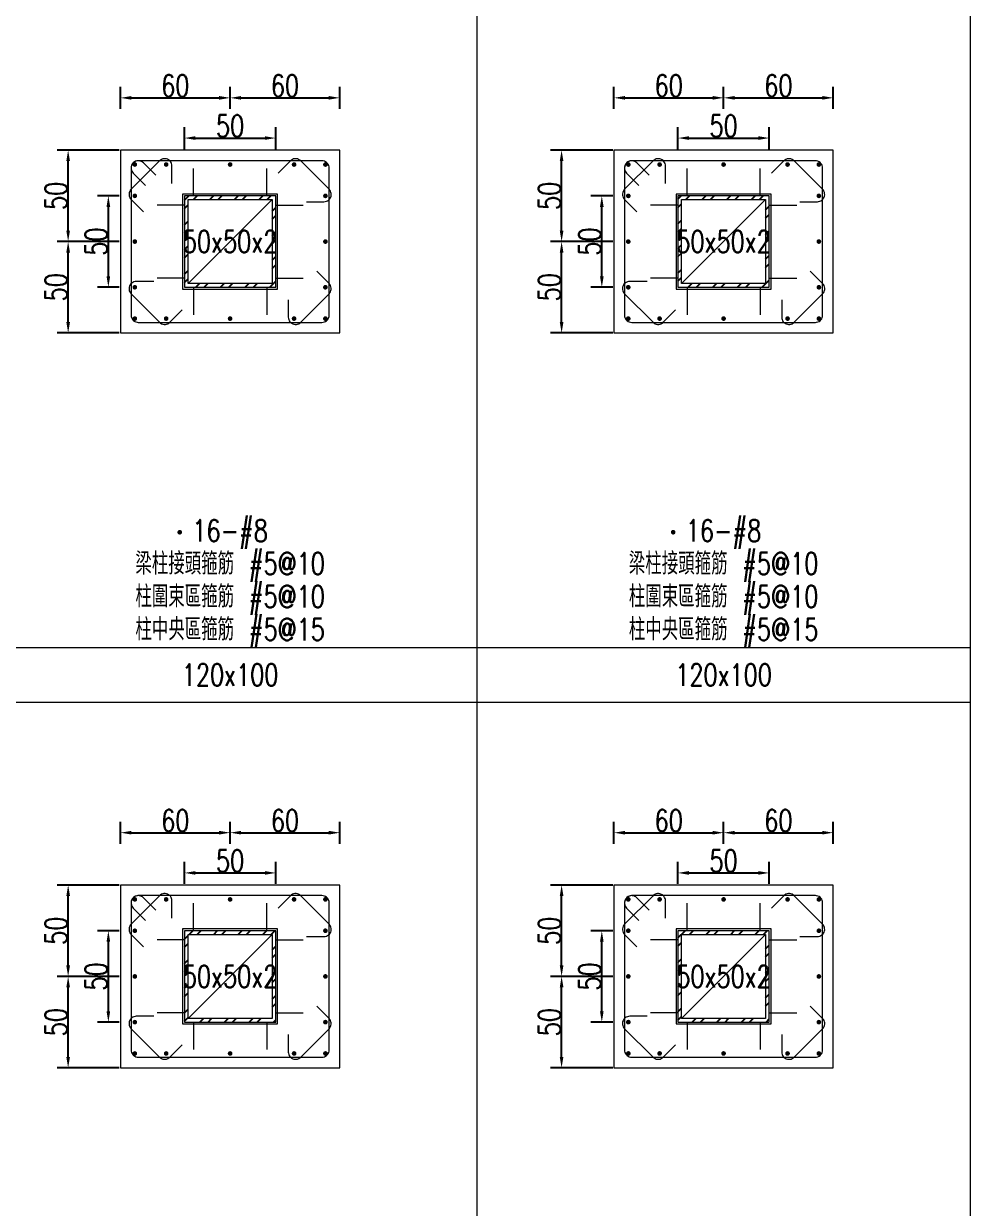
# Model space of a CAD drawing. Header units: millimetres. Extents: x 0 to 3905, y 0 to 8880.
# Drawn here: x 3387 to 3905, y 3341 to 3989 of the extents above; entities that cross this region are included whole.
import ezdxf
from ezdxf.enums import TextEntityAlignment as Align

# ---------------------------------------------------------------- set-up
doc = ezdxf.new("R2010")
doc.units = ezdxf.units.MM
doc.layers.get('DEFPOINTS').update_dxf_attribs({"color": 3})
for name, color, linetype in [('Hatch線', 6, 'Continuous'), ('主筋斷面', 2, 'Continuous'), ('文字-主筋根數', 7, 'Continuous'), ('文字-剪力筋 中央區', 7, 'Continuous'), ('文字-剪力筋-BC', 7, 'Continuous'), ('文字-剪力筋-圍束區', 7, 'Continuous'), ('文字-斷面尺寸', 7, 'Continuous'), ('文字-輔助字', 7, 'Continuous'), ('柱斷面線', 4, 'Continuous'), ('標註字', 4, 'Continuous'), ('箍筋線', 1, 'Continuous'), ('網格線', 7, 'Continuous'), ('鋼柱', 11, 'Continuous')]:
    doc.layers.add(name, color=color, linetype=linetype)
doc.styles.add('note', font='txt.shx', dxfattribs={"width": 0.75, "height": 12})
doc.styles.add('txt', font='txt.shx', dxfattribs={"height": 0.2, "bigfont": 'chineset.shx'})
doc.dimstyles.new('RCAD_DIM', dxfattribs={"dimtxt": 12, "dimasz": 6, "dimexe": 6, "dimexo": 0.625, "dimtad": 1, "dimdec": 0, "dimdsep": 46, "dimtxsty": 'note', "dimcen": 2.5, "dimclrd": 256, "dimclre": 256, "dimclrt": 256, "dimadec": 0, "dimazin": 0, "dimtfac": 1, "dimtmove": 0, "dimatfit": 3, "dimfxl": 0, "dimtolj": 1, "dimarcsym": 0})

# ---------------------------------------------------------------- blocks, each defined once
blk = doc.blocks.new('*D1914')
at = {"layer": 'DEFPOINTS', "color": 0}
for p in [(3525, 3524.625), (3475, 3518), (3525, 3518)]:
    blk.add_point(p, dxfattribs=at)
at = {"layer": '標註字', "lineweight": -2}
for p, q in [((3475, 3518.625), (3475, 3530.625)), ((3525, 3518.625), (3525, 3530.625)), ((3481, 3524.625), (3519, 3524.625))]:
    blk.add_line(p, q, dxfattribs=at)
at = {"layer": '標註字'}
for points in [[(3481, 3525.625), (3481, 3523.625), (3475, 3524.625)], [(3519, 3523.625), (3519, 3525.625), (3525, 3524.625)]]:
    blk.add_solid(points, dxfattribs=at)
at = {"layer": '標註字', "insert": (3500, 3531.25), "char_height": 12, "attachment_point": 5, "style": 'note'}
blk.add_mtext('\\A1;50', dxfattribs=at)
blk = doc.blocks.new('*D1915')
at = {"layer": 'DEFPOINTS', "color": 0}
for p in [(3433.375, 3493), (3440, 3493), (3440, 3443)]:
    blk.add_point(p, dxfattribs=at)
at = {"layer": '標註字', "lineweight": -2}
for p, q in [((3439.375, 3493), (3427.375, 3493)), ((3433.375, 3449), (3433.375, 3487)), ((3439.375, 3443), (3427.375, 3443))]:
    blk.add_line(p, q, dxfattribs=at)
at = {"layer": '標註字'}
for points in [[(3434.375, 3487), (3432.375, 3487), (3433.375, 3493)], [(3432.375, 3449), (3434.375, 3449), (3433.375, 3443)]]:
    blk.add_solid(points, dxfattribs=at)
at = {"layer": '標註字', "insert": (3426.75, 3468), "char_height": 12, "attachment_point": 5, "rotation": 90, "style": 'note'}
blk.add_mtext('\\A1;50', dxfattribs=at)
blk = doc.blocks.new('*D1916')
at = {"layer": 'DEFPOINTS', "color": 0}
for p in [(3500, 3546.625), (3440, 3540), (3500, 3540)]:
    blk.add_point(p, dxfattribs=at)
at = {"layer": '標註字', "lineweight": -2}
for p, q in [((3440, 3540.625), (3440, 3552.625)), ((3500, 3540.625), (3500, 3552.625)), ((3446, 3546.625), (3494, 3546.625))]:
    blk.add_line(p, q, dxfattribs=at)
at = {"layer": '標註字'}
for points in [[(3446, 3547.625), (3446, 3545.625), (3440, 3546.625)], [(3494, 3545.625), (3494, 3547.625), (3500, 3546.625)]]:
    blk.add_solid(points, dxfattribs=at)
at = {"layer": '標註字', "insert": (3470, 3553.25), "char_height": 12, "attachment_point": 5, "style": 'note'}
blk.add_mtext('\\A1;60', dxfattribs=at)
blk = doc.blocks.new('*D1917')
at = {"layer": 'DEFPOINTS', "color": 0}
for p in [(3560, 3546.625), (3500, 3540), (3560, 3540)]:
    blk.add_point(p, dxfattribs=at)
at = {"layer": '標註字', "lineweight": -2}
for p, q in [((3500, 3540.625), (3500, 3552.625)), ((3560, 3540.625), (3560, 3552.625)), ((3506, 3546.625), (3554, 3546.625))]:
    blk.add_line(p, q, dxfattribs=at)
at = {"layer": '標註字'}
for points in [[(3506, 3547.625), (3506, 3545.625), (3500, 3546.625)], [(3554, 3545.625), (3554, 3547.625), (3560, 3546.625)]]:
    blk.add_solid(points, dxfattribs=at)
at = {"layer": '標註字', "insert": (3530, 3553.25), "char_height": 12, "attachment_point": 5, "style": 'note'}
blk.add_mtext('\\A1;60', dxfattribs=at)
blk = doc.blocks.new('*D1918')
at = {"layer": 'DEFPOINTS', "color": 0}
for p in [(3411.375, 3468), (3440, 3468), (3440, 3418)]:
    blk.add_point(p, dxfattribs=at)
at = {"layer": '標註字', "lineweight": -2}
for p, q in [((3439.375, 3468), (3405.375, 3468)), ((3411.375, 3424), (3411.375, 3462)), ((3439.375, 3418), (3405.375, 3418))]:
    blk.add_line(p, q, dxfattribs=at)
at = {"layer": '標註字'}
for points in [[(3412.375, 3462), (3410.375, 3462), (3411.375, 3468)], [(3410.375, 3424), (3412.375, 3424), (3411.375, 3418)]]:
    blk.add_solid(points, dxfattribs=at)
at = {"layer": '標註字', "insert": (3404.75, 3443), "char_height": 12, "attachment_point": 5, "rotation": 90, "style": 'note'}
blk.add_mtext('\\A1;50', dxfattribs=at)
blk = doc.blocks.new('*D1919')
at = {"layer": 'DEFPOINTS', "color": 0}
for p in [(3411.375, 3518), (3440, 3518), (3440, 3468)]:
    blk.add_point(p, dxfattribs=at)
at = {"layer": '標註字', "lineweight": -2}
for p, q in [((3439.375, 3518), (3405.375, 3518)), ((3411.375, 3474), (3411.375, 3512)), ((3439.375, 3468), (3405.375, 3468))]:
    blk.add_line(p, q, dxfattribs=at)
at = {"layer": '標註字'}
for points in [[(3412.375, 3512), (3410.375, 3512), (3411.375, 3518)], [(3410.375, 3474), (3412.375, 3474), (3411.375, 3468)]]:
    blk.add_solid(points, dxfattribs=at)
at = {"layer": '標註字', "insert": (3404.75, 3493), "char_height": 12, "attachment_point": 5, "rotation": 90, "style": 'note'}
blk.add_mtext('\\A1;50', dxfattribs=at)
blk = doc.blocks.new('Circle_Filled')
at = {"const_width": 0.5}
blk.add_lwpolyline([(-0.25, 0, 1), (0.25, 0, 1)], format="xyb", close=True, dxfattribs=at)
blk = doc.blocks.new('*D1920')
at = {"layer": 'DEFPOINTS', "color": 0}
for p in [(3525, 3926.625), (3475, 3920), (3525, 3920)]:
    blk.add_point(p, dxfattribs=at)
at = {"layer": '標註字', "lineweight": -2}
for p, q in [((3475, 3920.625), (3475, 3932.625)), ((3525, 3920.625), (3525, 3932.625)), ((3481, 3926.625), (3519, 3926.625))]:
    blk.add_line(p, q, dxfattribs=at)
at = {"layer": '標註字'}
for points in [[(3481, 3927.625), (3481, 3925.625), (3475, 3926.625)], [(3519, 3925.625), (3519, 3927.625), (3525, 3926.625)]]:
    blk.add_solid(points, dxfattribs=at)
at = {"layer": '標註字', "insert": (3500, 3933.25), "char_height": 12, "attachment_point": 5, "style": 'note'}
blk.add_mtext('\\A1;50', dxfattribs=at)
blk = doc.blocks.new('*D1921')
at = {"layer": 'DEFPOINTS', "color": 0}
for p in [(3433.375, 3895), (3440, 3895), (3440, 3845)]:
    blk.add_point(p, dxfattribs=at)
at = {"layer": '標註字', "lineweight": -2}
for p, q in [((3439.375, 3895), (3427.375, 3895)), ((3433.375, 3851), (3433.375, 3889)), ((3439.375, 3845), (3427.375, 3845))]:
    blk.add_line(p, q, dxfattribs=at)
at = {"layer": '標註字'}
for points in [[(3434.375, 3889), (3432.375, 3889), (3433.375, 3895)], [(3432.375, 3851), (3434.375, 3851), (3433.375, 3845)]]:
    blk.add_solid(points, dxfattribs=at)
at = {"layer": '標註字', "insert": (3426.75, 3870), "char_height": 12, "attachment_point": 5, "rotation": 90, "style": 'note'}
blk.add_mtext('\\A1;50', dxfattribs=at)
blk = doc.blocks.new('*D1922')
at = {"layer": 'DEFPOINTS', "color": 0}
for p in [(3500, 3948.625), (3440, 3942), (3500, 3942)]:
    blk.add_point(p, dxfattribs=at)
at = {"layer": '標註字', "lineweight": -2}
for p, q in [((3440, 3942.625), (3440, 3954.625)), ((3500, 3942.625), (3500, 3954.625)), ((3446, 3948.625), (3494, 3948.625))]:
    blk.add_line(p, q, dxfattribs=at)
at = {"layer": '標註字'}
for points in [[(3446, 3949.625), (3446, 3947.625), (3440, 3948.625)], [(3494, 3947.625), (3494, 3949.625), (3500, 3948.625)]]:
    blk.add_solid(points, dxfattribs=at)
at = {"layer": '標註字', "insert": (3470, 3955.25), "char_height": 12, "attachment_point": 5, "style": 'note'}
blk.add_mtext('\\A1;60', dxfattribs=at)
blk = doc.blocks.new('*D1923')
at = {"layer": 'DEFPOINTS', "color": 0}
for p in [(3560, 3948.625), (3500, 3942), (3560, 3942)]:
    blk.add_point(p, dxfattribs=at)
at = {"layer": '標註字', "lineweight": -2}
for p, q in [((3500, 3942.625), (3500, 3954.625)), ((3560, 3942.625), (3560, 3954.625)), ((3506, 3948.625), (3554, 3948.625))]:
    blk.add_line(p, q, dxfattribs=at)
at = {"layer": '標註字'}
for points in [[(3506, 3949.625), (3506, 3947.625), (3500, 3948.625)], [(3554, 3947.625), (3554, 3949.625), (3560, 3948.625)]]:
    blk.add_solid(points, dxfattribs=at)
at = {"layer": '標註字', "insert": (3530, 3955.25), "char_height": 12, "attachment_point": 5, "style": 'note'}
blk.add_mtext('\\A1;60', dxfattribs=at)
blk = doc.blocks.new('*D1924')
at = {"layer": 'DEFPOINTS', "color": 0}
for p in [(3411.375, 3870), (3440, 3870), (3440, 3820)]:
    blk.add_point(p, dxfattribs=at)
at = {"layer": '標註字', "lineweight": -2}
for p, q in [((3439.375, 3870), (3405.375, 3870)), ((3411.375, 3826), (3411.375, 3864)), ((3439.375, 3820), (3405.375, 3820))]:
    blk.add_line(p, q, dxfattribs=at)
at = {"layer": '標註字'}
for points in [[(3412.375, 3864), (3410.375, 3864), (3411.375, 3870)], [(3410.375, 3826), (3412.375, 3826), (3411.375, 3820)]]:
    blk.add_solid(points, dxfattribs=at)
at = {"layer": '標註字', "insert": (3404.75, 3845), "char_height": 12, "attachment_point": 5, "rotation": 90, "style": 'note'}
blk.add_mtext('\\A1;50', dxfattribs=at)
blk = doc.blocks.new('*D1925')
at = {"layer": 'DEFPOINTS', "color": 0}
for p in [(3411.375, 3920), (3440, 3920), (3440, 3870)]:
    blk.add_point(p, dxfattribs=at)
at = {"layer": '標註字', "lineweight": -2}
for p, q in [((3439.375, 3920), (3405.375, 3920)), ((3411.375, 3876), (3411.375, 3914)), ((3439.375, 3870), (3405.375, 3870))]:
    blk.add_line(p, q, dxfattribs=at)
at = {"layer": '標註字'}
for points in [[(3412.375, 3914), (3410.375, 3914), (3411.375, 3920)], [(3410.375, 3876), (3412.375, 3876), (3411.375, 3870)]]:
    blk.add_solid(points, dxfattribs=at)
at = {"layer": '標註字', "insert": (3404.75, 3895), "char_height": 12, "attachment_point": 5, "rotation": 90, "style": 'note'}
blk.add_mtext('\\A1;50', dxfattribs=at)
blk = doc.blocks.new('*D2046')
at = {"layer": 'DEFPOINTS', "color": 0}
for p in [(3795, 3524.625), (3745, 3518), (3795, 3518)]:
    blk.add_point(p, dxfattribs=at)
at = {"layer": '標註字', "lineweight": -2}
for p, q in [((3745, 3518.625), (3745, 3530.625)), ((3795, 3518.625), (3795, 3530.625)), ((3751, 3524.625), (3789, 3524.625))]:
    blk.add_line(p, q, dxfattribs=at)
at = {"layer": '標註字'}
for points in [[(3751, 3525.625), (3751, 3523.625), (3745, 3524.625)], [(3789, 3523.625), (3789, 3525.625), (3795, 3524.625)]]:
    blk.add_solid(points, dxfattribs=at)
at = {"layer": '標註字', "insert": (3770, 3531.25), "char_height": 12, "attachment_point": 5, "style": 'note'}
blk.add_mtext('\\A1;50', dxfattribs=at)
blk = doc.blocks.new('*D2047')
at = {"layer": 'DEFPOINTS', "color": 0}
for p in [(3703.375, 3493), (3710, 3493), (3710, 3443)]:
    blk.add_point(p, dxfattribs=at)
at = {"layer": '標註字', "lineweight": -2}
for p, q in [((3709.375, 3493), (3697.375, 3493)), ((3703.375, 3449), (3703.375, 3487)), ((3709.375, 3443), (3697.375, 3443))]:
    blk.add_line(p, q, dxfattribs=at)
at = {"layer": '標註字'}
for points in [[(3704.375, 3487), (3702.375, 3487), (3703.375, 3493)], [(3702.375, 3449), (3704.375, 3449), (3703.375, 3443)]]:
    blk.add_solid(points, dxfattribs=at)
at = {"layer": '標註字', "insert": (3696.75, 3468), "char_height": 12, "attachment_point": 5, "rotation": 90, "style": 'note'}
blk.add_mtext('\\A1;50', dxfattribs=at)
blk = doc.blocks.new('*D2048')
at = {"layer": 'DEFPOINTS', "color": 0}
for p in [(3770, 3546.625), (3710, 3540), (3770, 3540)]:
    blk.add_point(p, dxfattribs=at)
at = {"layer": '標註字', "lineweight": -2}
for p, q in [((3710, 3540.625), (3710, 3552.625)), ((3770, 3540.625), (3770, 3552.625)), ((3716, 3546.625), (3764, 3546.625))]:
    blk.add_line(p, q, dxfattribs=at)
at = {"layer": '標註字'}
for points in [[(3716, 3547.625), (3716, 3545.625), (3710, 3546.625)], [(3764, 3545.625), (3764, 3547.625), (3770, 3546.625)]]:
    blk.add_solid(points, dxfattribs=at)
at = {"layer": '標註字', "insert": (3740, 3553.25), "char_height": 12, "attachment_point": 5, "style": 'note'}
blk.add_mtext('\\A1;60', dxfattribs=at)
blk = doc.blocks.new('*D2049')
at = {"layer": 'DEFPOINTS', "color": 0}
for p in [(3830, 3546.625), (3770, 3540), (3830, 3540)]:
    blk.add_point(p, dxfattribs=at)
at = {"layer": '標註字', "lineweight": -2}
for p, q in [((3770, 3540.625), (3770, 3552.625)), ((3830, 3540.625), (3830, 3552.625)), ((3776, 3546.625), (3824, 3546.625))]:
    blk.add_line(p, q, dxfattribs=at)
at = {"layer": '標註字'}
for points in [[(3776, 3547.625), (3776, 3545.625), (3770, 3546.625)], [(3824, 3545.625), (3824, 3547.625), (3830, 3546.625)]]:
    blk.add_solid(points, dxfattribs=at)
at = {"layer": '標註字', "insert": (3800, 3553.25), "char_height": 12, "attachment_point": 5, "style": 'note'}
blk.add_mtext('\\A1;60', dxfattribs=at)
blk = doc.blocks.new('*D2050')
at = {"layer": 'DEFPOINTS', "color": 0}
for p in [(3681.375, 3468), (3710, 3468), (3710, 3418)]:
    blk.add_point(p, dxfattribs=at)
at = {"layer": '標註字', "lineweight": -2}
for p, q in [((3709.375, 3468), (3675.375, 3468)), ((3681.375, 3424), (3681.375, 3462)), ((3709.375, 3418), (3675.375, 3418))]:
    blk.add_line(p, q, dxfattribs=at)
at = {"layer": '標註字'}
for points in [[(3682.375, 3462), (3680.375, 3462), (3681.375, 3468)], [(3680.375, 3424), (3682.375, 3424), (3681.375, 3418)]]:
    blk.add_solid(points, dxfattribs=at)
at = {"layer": '標註字', "insert": (3674.75, 3443), "char_height": 12, "attachment_point": 5, "rotation": 90, "style": 'note'}
blk.add_mtext('\\A1;50', dxfattribs=at)
blk = doc.blocks.new('*D2051')
at = {"layer": 'DEFPOINTS', "color": 0}
for p in [(3681.375, 3518), (3710, 3518), (3710, 3468)]:
    blk.add_point(p, dxfattribs=at)
at = {"layer": '標註字', "lineweight": -2}
for p, q in [((3709.375, 3518), (3675.375, 3518)), ((3681.375, 3474), (3681.375, 3512)), ((3709.375, 3468), (3675.375, 3468))]:
    blk.add_line(p, q, dxfattribs=at)
at = {"layer": '標註字'}
for points in [[(3682.375, 3512), (3680.375, 3512), (3681.375, 3518)], [(3680.375, 3474), (3682.375, 3474), (3681.375, 3468)]]:
    blk.add_solid(points, dxfattribs=at)
at = {"layer": '標註字', "insert": (3674.75, 3493), "char_height": 12, "attachment_point": 5, "rotation": 90, "style": 'note'}
blk.add_mtext('\\A1;50', dxfattribs=at)
blk = doc.blocks.new('*D2052')
at = {"layer": 'DEFPOINTS', "color": 0}
for p in [(3795, 3926.625), (3745, 3920), (3795, 3920)]:
    blk.add_point(p, dxfattribs=at)
at = {"layer": '標註字', "lineweight": -2}
for p, q in [((3745, 3920.625), (3745, 3932.625)), ((3795, 3920.625), (3795, 3932.625)), ((3751, 3926.625), (3789, 3926.625))]:
    blk.add_line(p, q, dxfattribs=at)
at = {"layer": '標註字'}
for points in [[(3751, 3927.625), (3751, 3925.625), (3745, 3926.625)], [(3789, 3925.625), (3789, 3927.625), (3795, 3926.625)]]:
    blk.add_solid(points, dxfattribs=at)
at = {"layer": '標註字', "insert": (3770, 3933.25), "char_height": 12, "attachment_point": 5, "style": 'note'}
blk.add_mtext('\\A1;50', dxfattribs=at)
blk = doc.blocks.new('*D2053')
at = {"layer": 'DEFPOINTS', "color": 0}
for p in [(3703.375, 3895), (3710, 3895), (3710, 3845)]:
    blk.add_point(p, dxfattribs=at)
at = {"layer": '標註字', "lineweight": -2}
for p, q in [((3709.375, 3895), (3697.375, 3895)), ((3703.375, 3851), (3703.375, 3889)), ((3709.375, 3845), (3697.375, 3845))]:
    blk.add_line(p, q, dxfattribs=at)
at = {"layer": '標註字'}
for points in [[(3704.375, 3889), (3702.375, 3889), (3703.375, 3895)], [(3702.375, 3851), (3704.375, 3851), (3703.375, 3845)]]:
    blk.add_solid(points, dxfattribs=at)
at = {"layer": '標註字', "insert": (3696.75, 3870), "char_height": 12, "attachment_point": 5, "rotation": 90, "style": 'note'}
blk.add_mtext('\\A1;50', dxfattribs=at)
blk = doc.blocks.new('*D2054')
at = {"layer": 'DEFPOINTS', "color": 0}
for p in [(3770, 3948.625), (3710, 3942), (3770, 3942)]:
    blk.add_point(p, dxfattribs=at)
at = {"layer": '標註字', "lineweight": -2}
for p, q in [((3710, 3942.625), (3710, 3954.625)), ((3770, 3942.625), (3770, 3954.625)), ((3716, 3948.625), (3764, 3948.625))]:
    blk.add_line(p, q, dxfattribs=at)
at = {"layer": '標註字'}
for points in [[(3716, 3949.625), (3716, 3947.625), (3710, 3948.625)], [(3764, 3947.625), (3764, 3949.625), (3770, 3948.625)]]:
    blk.add_solid(points, dxfattribs=at)
at = {"layer": '標註字', "insert": (3740, 3955.25), "char_height": 12, "attachment_point": 5, "style": 'note'}
blk.add_mtext('\\A1;60', dxfattribs=at)
blk = doc.blocks.new('*D2055')
at = {"layer": 'DEFPOINTS', "color": 0}
for p in [(3830, 3948.625), (3770, 3942), (3830, 3942)]:
    blk.add_point(p, dxfattribs=at)
at = {"layer": '標註字', "lineweight": -2}
for p, q in [((3770, 3942.625), (3770, 3954.625)), ((3830, 3942.625), (3830, 3954.625)), ((3776, 3948.625), (3824, 3948.625))]:
    blk.add_line(p, q, dxfattribs=at)
at = {"layer": '標註字'}
for points in [[(3776, 3949.625), (3776, 3947.625), (3770, 3948.625)], [(3824, 3947.625), (3824, 3949.625), (3830, 3948.625)]]:
    blk.add_solid(points, dxfattribs=at)
at = {"layer": '標註字', "insert": (3800, 3955.25), "char_height": 12, "attachment_point": 5, "style": 'note'}
blk.add_mtext('\\A1;60', dxfattribs=at)
blk = doc.blocks.new('*D2056')
at = {"layer": 'DEFPOINTS', "color": 0}
for p in [(3681.375, 3870), (3710, 3870), (3710, 3820)]:
    blk.add_point(p, dxfattribs=at)
at = {"layer": '標註字', "lineweight": -2}
for p, q in [((3709.375, 3870), (3675.375, 3870)), ((3681.375, 3826), (3681.375, 3864)), ((3709.375, 3820), (3675.375, 3820))]:
    blk.add_line(p, q, dxfattribs=at)
at = {"layer": '標註字'}
for points in [[(3682.375, 3864), (3680.375, 3864), (3681.375, 3870)], [(3680.375, 3826), (3682.375, 3826), (3681.375, 3820)]]:
    blk.add_solid(points, dxfattribs=at)
at = {"layer": '標註字', "insert": (3674.75, 3845), "char_height": 12, "attachment_point": 5, "rotation": 90, "style": 'note'}
blk.add_mtext('\\A1;50', dxfattribs=at)
blk = doc.blocks.new('*D2057')
at = {"layer": 'DEFPOINTS', "color": 0}
for p in [(3681.375, 3920), (3710, 3920), (3710, 3870)]:
    blk.add_point(p, dxfattribs=at)
at = {"layer": '標註字', "lineweight": -2}
for p, q in [((3709.375, 3920), (3675.375, 3920)), ((3681.375, 3876), (3681.375, 3914)), ((3709.375, 3870), (3675.375, 3870))]:
    blk.add_line(p, q, dxfattribs=at)
at = {"layer": '標註字'}
for points in [[(3682.375, 3914), (3680.375, 3914), (3681.375, 3920)], [(3680.375, 3876), (3682.375, 3876), (3681.375, 3870)]]:
    blk.add_solid(points, dxfattribs=at)
at = {"layer": '標註字', "insert": (3674.75, 3895), "char_height": 12, "attachment_point": 5, "rotation": 90, "style": 'note'}
blk.add_mtext('\\A1;50', dxfattribs=at)

msp = doc.modelspace()

# ---------------------------------------------------------------- hatches: boundary and pattern name
at = {"layer": 'Hatch線'}
h = msp.add_hatch(dxfattribs=at)
h.set_pattern_fill('ANSI32', color=256, style=0)
h.paths.add_polyline_path([(3475, 3845), (3525, 3845), (3525, 3895), (3475, 3895)], flags=17)
h.paths.add_polyline_path([(3477, 3847), (3477, 3893), (3523, 3893), (3523, 3847)])
h = msp.add_hatch(dxfattribs=at)
h.set_pattern_fill('ANSI32', color=256, style=0)
h.paths.add_polyline_path([(3745, 3845), (3795, 3845), (3795, 3895), (3745, 3895)], flags=17)
h.paths.add_polyline_path([(3747, 3847), (3747, 3893), (3793, 3893), (3793, 3847)])
h = msp.add_hatch(dxfattribs=at)
h.set_pattern_fill('ANSI32', color=256, style=0)
h.paths.add_polyline_path([(3475, 3443), (3525, 3443), (3525, 3493), (3475, 3493)], flags=17)
h.paths.add_polyline_path([(3477, 3445), (3477, 3491), (3523, 3491), (3523, 3445)])
h = msp.add_hatch(dxfattribs=at)
h.set_pattern_fill('ANSI32', color=256, style=0)
h.paths.add_polyline_path([(3745, 3443), (3795, 3443), (3795, 3493), (3745, 3493)], flags=17)
h.paths.add_polyline_path([(3747, 3445), (3747, 3491), (3793, 3491), (3793, 3445)])

# ---------------------------------------------------------------- linework, layer by layer
at = {"layer": 'DEFPOINTS', "lineweight": 5}
for points in [[(3480, 3895), (3480, 3910)], [(3520, 3895), (3520, 3910)], [(3750, 3895), (3750, 3910)], [(3790, 3895), (3790, 3910)], [(3475, 3844), (3526, 3844), (3526, 3896), (3474, 3896), (3474, 3844), (3475, 3844)], [(3745, 3844), (3796, 3844), (3796, 3896), (3744, 3896), (3744, 3844), (3745, 3844)], [(3475, 3890), (3460, 3890)], [(3477, 3847), (3523, 3893)], [(3525, 3890), (3540, 3890)], [(3745, 3890), (3730, 3890)], [(3747, 3847), (3793, 3893)], [(3795, 3890), (3810, 3890)], [(3475, 3850), (3460, 3850)], [(3525, 3850), (3540, 3850)], [(3745, 3850), (3730, 3850)], [(3795, 3850), (3810, 3850)], [(3480, 3845), (3480, 3830)], [(3520, 3845), (3520, 3830)], [(3750, 3845), (3750, 3830)], [(3790, 3845), (3790, 3830)], [(3480, 3493), (3480, 3508)], [(3520, 3493), (3520, 3508)], [(3750, 3493), (3750, 3508)], [(3790, 3493), (3790, 3508)], [(3475, 3442), (3526, 3442), (3526, 3494), (3474, 3494), (3474, 3442), (3475, 3442)], [(3745, 3442), (3796, 3442), (3796, 3494), (3744, 3494), (3744, 3442), (3745, 3442)], [(3475, 3488), (3460, 3488)], [(3477, 3445), (3523, 3491)], [(3525, 3488), (3540, 3488)], [(3745, 3488), (3730, 3488)], [(3747, 3445), (3793, 3491)], [(3795, 3488), (3810, 3488)], [(3475, 3448), (3460, 3448)], [(3525, 3448), (3540, 3448)], [(3745, 3448), (3730, 3448)], [(3795, 3448), (3810, 3448)], [(3480, 3443), (3480, 3428)], [(3520, 3443), (3520, 3428)], [(3750, 3443), (3750, 3428)], [(3790, 3443), (3790, 3428)]]:
    msp.add_lwpolyline(points, dxfattribs=at)
at = {"layer": '柱斷面線', "lineweight": 5}
for points in [[(3440, 3820), (3560, 3820), (3560, 3920), (3440, 3920), (3440, 3820)], [(3710, 3820), (3830, 3820), (3830, 3920), (3710, 3920), (3710, 3820)], [(3440, 3418), (3560, 3418), (3560, 3518), (3440, 3518), (3440, 3418)], [(3710, 3418), (3830, 3418), (3830, 3518), (3710, 3518), (3710, 3418)]]:
    msp.add_lwpolyline(points, dxfattribs=at)
at = {"layer": '箍筋線', "lineweight": 5}
for points in [[(3468.19, 3901.81), (3468.19, 3911.35), (3468.13, 3912.02), (3467.96, 3912.66), (3467.69, 3913.27), (3467.32, 3913.83), (3466.86, 3914.32), (3466.33, 3914.72), (3465.73, 3915.02), (3465.1, 3915.23), (3464.43, 3915.32), (3463.77, 3915.3), (3463.11, 3915.17), (3462.49, 3914.93), (3461.91, 3914.59), (3461.4, 3914.16), (3445.84, 3898.6), (3445.39, 3898.07), (3445.05, 3897.47), (3444.81, 3896.82), (3444.69, 3896.13), (3444.69, 3895.44), (3444.81, 3894.76), (3445.05, 3894.11), (3445.39, 3893.51), (3445.84, 3892.98), (3452.58, 3886.23)], [(3459.33, 3906.29), (3452.58, 3913.04), (3452.07, 3913.47), (3451.49, 3913.81), (3450.87, 3914.05), (3450.22, 3914.18), (3449.55, 3914.2), (3448.89, 3914.11), (3448.25, 3913.9), (3447.66, 3913.6), (3447.12, 3913.19), (3446.66, 3912.71), (3446.29, 3912.15), (3446.02, 3911.54), (3445.85, 3910.9), (3445.79, 3910.23), (3445.79, 3829.77), (3445.86, 3829.08), (3446.03, 3828.41), (3446.33, 3827.78), (3446.72, 3827.21), (3447.21, 3826.72), (3447.78, 3826.33), (3448.41, 3826.03), (3449.08, 3825.86), (3449.77, 3825.79), (3550.23, 3825.79), (3550.92, 3825.86), (3551.59, 3826.03), (3552.22, 3826.33), (3552.79, 3826.72), (3553.28, 3827.21), (3553.67, 3827.78), (3553.97, 3828.41), (3554.14, 3829.08), (3554.21, 3829.77), (3554.21, 3910.23), (3554.14, 3910.92), (3553.97, 3911.59), (3553.67, 3912.22), (3553.28, 3912.79), (3552.79, 3913.28), (3552.22, 3913.67), (3551.59, 3913.97), (3550.92, 3914.14), (3550.23, 3914.21), (3449.77, 3914.21), (3449.1, 3914.15), (3448.46, 3913.98), (3447.85, 3913.71), (3447.29, 3913.34), (3446.81, 3912.88), (3446.4, 3912.34), (3446.1, 3911.75), (3445.89, 3911.11), (3445.8, 3910.45), (3445.82, 3909.78), (3445.95, 3909.13), (3446.19, 3908.51), (3446.53, 3907.93), (3446.96, 3907.42), (3453.71, 3900.67)], [(3541.81, 3891.81), (3551.35, 3891.81), (3552.02, 3891.87), (3552.66, 3892.04), (3553.27, 3892.31), (3553.83, 3892.68), (3554.32, 3893.14), (3554.72, 3893.67), (3555.02, 3894.27), (3555.23, 3894.9), (3555.32, 3895.57), (3555.3, 3896.23), (3555.17, 3896.89), (3554.93, 3897.51), (3554.59, 3898.09), (3554.16, 3898.6), (3538.6, 3914.16), (3538.07, 3914.61), (3537.47, 3914.95), (3536.82, 3915.19), (3536.13, 3915.31), (3535.44, 3915.31), (3534.76, 3915.19), (3534.11, 3914.95), (3533.51, 3914.61), (3532.98, 3914.16), (3526.23, 3907.42)], [(3738.19, 3901.81), (3738.19, 3911.35), (3738.13, 3912.02), (3737.96, 3912.66), (3737.69, 3913.27), (3737.32, 3913.83), (3736.86, 3914.32), (3736.33, 3914.72), (3735.73, 3915.02), (3735.1, 3915.23), (3734.43, 3915.32), (3733.77, 3915.3), (3733.11, 3915.17), (3732.49, 3914.93), (3731.91, 3914.59), (3731.4, 3914.16), (3715.84, 3898.6), (3715.39, 3898.07), (3715.05, 3897.47), (3714.81, 3896.82), (3714.69, 3896.13), (3714.69, 3895.44), (3714.81, 3894.76), (3715.05, 3894.11), (3715.39, 3893.51), (3715.84, 3892.98), (3722.58, 3886.23)], [(3729.33, 3906.29), (3722.58, 3913.04), (3722.07, 3913.47), (3721.49, 3913.81), (3720.87, 3914.05), (3720.22, 3914.18), (3719.55, 3914.2), (3718.89, 3914.11), (3718.25, 3913.9), (3717.66, 3913.6), (3717.12, 3913.19), (3716.66, 3912.71), (3716.29, 3912.15), (3716.02, 3911.54), (3715.85, 3910.9), (3715.79, 3910.23), (3715.79, 3829.77), (3715.86, 3829.08), (3716.03, 3828.41), (3716.33, 3827.78), (3716.72, 3827.21), (3717.21, 3826.72), (3717.78, 3826.33), (3718.41, 3826.03), (3719.08, 3825.86), (3719.77, 3825.79), (3820.23, 3825.79), (3820.92, 3825.86), (3821.59, 3826.03), (3822.22, 3826.33), (3822.79, 3826.72), (3823.28, 3827.21), (3823.67, 3827.78), (3823.97, 3828.41), (3824.14, 3829.08), (3824.21, 3829.77), (3824.21, 3910.23), (3824.14, 3910.92), (3823.97, 3911.59), (3823.67, 3912.22), (3823.28, 3912.79), (3822.79, 3913.28), (3822.22, 3913.67), (3821.59, 3913.97), (3820.92, 3914.14), (3820.23, 3914.21), (3719.77, 3914.21), (3719.1, 3914.15), (3718.46, 3913.98), (3717.85, 3913.71), (3717.29, 3913.34), (3716.81, 3912.88), (3716.4, 3912.34), (3716.1, 3911.75), (3715.89, 3911.11), (3715.8, 3910.45), (3715.82, 3909.78), (3715.95, 3909.13), (3716.19, 3908.51), (3716.53, 3907.93), (3716.96, 3907.42), (3723.71, 3900.67)], [(3811.81, 3891.81), (3821.35, 3891.81), (3822.02, 3891.87), (3822.66, 3892.04), (3823.27, 3892.31), (3823.83, 3892.68), (3824.32, 3893.14), (3824.72, 3893.67), (3825.02, 3894.27), (3825.23, 3894.9), (3825.32, 3895.57), (3825.3, 3896.23), (3825.17, 3896.89), (3824.93, 3897.51), (3824.59, 3898.09), (3824.16, 3898.6), (3808.6, 3914.16), (3808.07, 3914.61), (3807.47, 3914.95), (3806.82, 3915.19), (3806.13, 3915.31), (3805.44, 3915.31), (3804.76, 3915.19), (3804.11, 3914.95), (3803.51, 3914.61), (3802.98, 3914.16), (3796.23, 3907.42)], [(3531.81, 3838.19), (3531.81, 3828.65), (3531.87, 3827.98), (3532.04, 3827.34), (3532.31, 3826.73), (3532.68, 3826.17), (3533.14, 3825.68), (3533.67, 3825.28), (3534.27, 3824.98), (3534.9, 3824.77), (3535.57, 3824.68), (3536.23, 3824.7), (3536.89, 3824.83), (3537.51, 3825.07), (3538.09, 3825.41), (3538.6, 3825.84), (3554.16, 3841.4), (3554.61, 3841.93), (3554.95, 3842.53), (3555.19, 3843.18), (3555.31, 3843.87), (3555.31, 3844.56), (3555.19, 3845.24), (3554.95, 3845.89), (3554.61, 3846.49), (3554.16, 3847.02), (3547.42, 3853.77)], [(3801.81, 3838.19), (3801.81, 3828.65), (3801.87, 3827.98), (3802.04, 3827.34), (3802.31, 3826.73), (3802.68, 3826.17), (3803.14, 3825.68), (3803.67, 3825.28), (3804.27, 3824.98), (3804.9, 3824.77), (3805.57, 3824.68), (3806.23, 3824.7), (3806.89, 3824.83), (3807.51, 3825.07), (3808.09, 3825.41), (3808.6, 3825.84), (3824.16, 3841.4), (3824.61, 3841.93), (3824.95, 3842.53), (3825.19, 3843.18), (3825.31, 3843.87), (3825.31, 3844.56), (3825.19, 3845.24), (3824.95, 3845.89), (3824.61, 3846.49), (3824.16, 3847.02), (3817.42, 3853.77)], [(3458.19, 3848.19), (3448.65, 3848.19), (3447.98, 3848.13), (3447.34, 3847.96), (3446.73, 3847.69), (3446.17, 3847.32), (3445.68, 3846.86), (3445.28, 3846.33), (3444.98, 3845.73), (3444.77, 3845.1), (3444.68, 3844.43), (3444.7, 3843.77), (3444.83, 3843.11), (3445.07, 3842.49), (3445.41, 3841.91), (3445.84, 3841.4), (3461.4, 3825.84), (3461.93, 3825.39), (3462.53, 3825.05), (3463.18, 3824.81), (3463.87, 3824.69), (3464.56, 3824.69), (3465.24, 3824.81), (3465.89, 3825.05), (3466.49, 3825.39), (3467.02, 3825.84), (3473.77, 3832.58)], [(3728.19, 3848.19), (3718.65, 3848.19), (3717.98, 3848.13), (3717.34, 3847.96), (3716.73, 3847.69), (3716.17, 3847.32), (3715.68, 3846.86), (3715.28, 3846.33), (3714.98, 3845.73), (3714.77, 3845.1), (3714.68, 3844.43), (3714.7, 3843.77), (3714.83, 3843.11), (3715.07, 3842.49), (3715.41, 3841.91), (3715.84, 3841.4), (3731.4, 3825.84), (3731.93, 3825.39), (3732.53, 3825.05), (3733.18, 3824.81), (3733.87, 3824.69), (3734.56, 3824.69), (3735.24, 3824.81), (3735.89, 3825.05), (3736.49, 3825.39), (3737.02, 3825.84), (3743.77, 3832.58)], [(3468.19, 3499.81), (3468.19, 3509.35), (3468.13, 3510.02), (3467.96, 3510.66), (3467.69, 3511.27), (3467.32, 3511.83), (3466.86, 3512.32), (3466.33, 3512.72), (3465.73, 3513.02), (3465.1, 3513.23), (3464.43, 3513.32), (3463.77, 3513.3), (3463.11, 3513.17), (3462.49, 3512.93), (3461.91, 3512.59), (3461.4, 3512.16), (3445.84, 3496.6), (3445.39, 3496.07), (3445.05, 3495.47), (3444.81, 3494.82), (3444.69, 3494.13), (3444.69, 3493.44), (3444.81, 3492.76), (3445.05, 3492.11), (3445.39, 3491.51), (3445.84, 3490.98), (3452.58, 3484.23)], [(3541.81, 3489.81), (3551.35, 3489.81), (3552.02, 3489.87), (3552.66, 3490.04), (3553.27, 3490.31), (3553.83, 3490.68), (3554.32, 3491.14), (3554.72, 3491.67), (3555.02, 3492.27), (3555.23, 3492.9), (3555.32, 3493.57), (3555.3, 3494.23), (3555.17, 3494.89), (3554.93, 3495.51), (3554.59, 3496.09), (3554.16, 3496.6), (3538.6, 3512.16), (3538.07, 3512.61), (3537.47, 3512.95), (3536.82, 3513.19), (3536.13, 3513.31), (3535.44, 3513.31), (3534.76, 3513.19), (3534.11, 3512.95), (3533.51, 3512.61), (3532.98, 3512.16), (3526.23, 3505.42)], [(3738.19, 3499.81), (3738.19, 3509.35), (3738.13, 3510.02), (3737.96, 3510.66), (3737.69, 3511.27), (3737.32, 3511.83), (3736.86, 3512.32), (3736.33, 3512.72), (3735.73, 3513.02), (3735.1, 3513.23), (3734.43, 3513.32), (3733.77, 3513.3), (3733.11, 3513.17), (3732.49, 3512.93), (3731.91, 3512.59), (3731.4, 3512.16), (3715.84, 3496.6), (3715.39, 3496.07), (3715.05, 3495.47), (3714.81, 3494.82), (3714.69, 3494.13), (3714.69, 3493.44), (3714.81, 3492.76), (3715.05, 3492.11), (3715.39, 3491.51), (3715.84, 3490.98), (3722.58, 3484.23)], [(3811.81, 3489.81), (3821.35, 3489.81), (3822.02, 3489.87), (3822.66, 3490.04), (3823.27, 3490.31), (3823.83, 3490.68), (3824.32, 3491.14), (3824.72, 3491.67), (3825.02, 3492.27), (3825.23, 3492.9), (3825.32, 3493.57), (3825.3, 3494.23), (3825.17, 3494.89), (3824.93, 3495.51), (3824.59, 3496.09), (3824.16, 3496.6), (3808.6, 3512.16), (3808.07, 3512.61), (3807.47, 3512.95), (3806.82, 3513.19), (3806.13, 3513.31), (3805.44, 3513.31), (3804.76, 3513.19), (3804.11, 3512.95), (3803.51, 3512.61), (3802.98, 3512.16), (3796.23, 3505.42)], [(3459.33, 3504.29), (3452.58, 3511.04), (3452.07, 3511.47), (3451.49, 3511.81), (3450.87, 3512.05), (3450.22, 3512.18), (3449.55, 3512.2), (3448.89, 3512.11), (3448.25, 3511.9), (3447.66, 3511.6), (3447.12, 3511.19), (3446.66, 3510.71), (3446.29, 3510.15), (3446.02, 3509.54), (3445.85, 3508.9), (3445.79, 3508.23), (3445.79, 3427.77), (3445.86, 3427.08), (3446.03, 3426.41), (3446.33, 3425.78), (3446.72, 3425.21), (3447.21, 3424.72), (3447.78, 3424.33), (3448.41, 3424.03), (3449.08, 3423.86), (3449.77, 3423.79), (3550.23, 3423.79), (3550.92, 3423.86), (3551.59, 3424.03), (3552.22, 3424.33), (3552.79, 3424.72), (3553.28, 3425.21), (3553.67, 3425.78), (3553.97, 3426.41), (3554.14, 3427.08), (3554.21, 3427.77), (3554.21, 3508.23), (3554.14, 3508.92), (3553.97, 3509.59), (3553.67, 3510.22), (3553.28, 3510.79), (3552.79, 3511.28), (3552.22, 3511.67), (3551.59, 3511.97), (3550.92, 3512.14), (3550.23, 3512.21), (3449.77, 3512.21), (3449.1, 3512.15), (3448.46, 3511.98), (3447.85, 3511.71), (3447.29, 3511.34), (3446.81, 3510.88), (3446.4, 3510.34), (3446.1, 3509.75), (3445.89, 3509.11), (3445.8, 3508.45), (3445.82, 3507.78), (3445.95, 3507.13), (3446.19, 3506.51), (3446.53, 3505.93), (3446.96, 3505.42), (3453.71, 3498.67)], [(3729.33, 3504.29), (3722.58, 3511.04), (3722.07, 3511.47), (3721.49, 3511.81), (3720.87, 3512.05), (3720.22, 3512.18), (3719.55, 3512.2), (3718.89, 3512.11), (3718.25, 3511.9), (3717.66, 3511.6), (3717.12, 3511.19), (3716.66, 3510.71), (3716.29, 3510.15), (3716.02, 3509.54), (3715.85, 3508.9), (3715.79, 3508.23), (3715.79, 3427.77), (3715.86, 3427.08), (3716.03, 3426.41), (3716.33, 3425.78), (3716.72, 3425.21), (3717.21, 3424.72), (3717.78, 3424.33), (3718.41, 3424.03), (3719.08, 3423.86), (3719.77, 3423.79), (3820.23, 3423.79), (3820.92, 3423.86), (3821.59, 3424.03), (3822.22, 3424.33), (3822.79, 3424.72), (3823.28, 3425.21), (3823.67, 3425.78), (3823.97, 3426.41), (3824.14, 3427.08), (3824.21, 3427.77), (3824.21, 3508.23), (3824.14, 3508.92), (3823.97, 3509.59), (3823.67, 3510.22), (3823.28, 3510.79), (3822.79, 3511.28), (3822.22, 3511.67), (3821.59, 3511.97), (3820.92, 3512.14), (3820.23, 3512.21), (3719.77, 3512.21), (3719.1, 3512.15), (3718.46, 3511.98), (3717.85, 3511.71), (3717.29, 3511.34), (3716.81, 3510.88), (3716.4, 3510.34), (3716.1, 3509.75), (3715.89, 3509.11), (3715.8, 3508.45), (3715.82, 3507.78), (3715.95, 3507.13), (3716.19, 3506.51), (3716.53, 3505.93), (3716.96, 3505.42), (3723.71, 3498.67)], [(3531.81, 3436.19), (3531.81, 3426.65), (3531.87, 3425.98), (3532.04, 3425.34), (3532.31, 3424.73), (3532.68, 3424.17), (3533.14, 3423.68), (3533.67, 3423.28), (3534.27, 3422.98), (3534.9, 3422.77), (3535.57, 3422.68), (3536.23, 3422.7), (3536.89, 3422.83), (3537.51, 3423.07), (3538.09, 3423.41), (3538.6, 3423.84), (3554.16, 3439.4), (3554.61, 3439.93), (3554.95, 3440.53), (3555.19, 3441.18), (3555.31, 3441.87), (3555.31, 3442.56), (3555.19, 3443.24), (3554.95, 3443.89), (3554.61, 3444.49), (3554.16, 3445.02), (3547.42, 3451.77)], [(3801.81, 3436.19), (3801.81, 3426.65), (3801.87, 3425.98), (3802.04, 3425.34), (3802.31, 3424.73), (3802.68, 3424.17), (3803.14, 3423.68), (3803.67, 3423.28), (3804.27, 3422.98), (3804.9, 3422.77), (3805.57, 3422.68), (3806.23, 3422.7), (3806.89, 3422.83), (3807.51, 3423.07), (3808.09, 3423.41), (3808.6, 3423.84), (3824.16, 3439.4), (3824.61, 3439.93), (3824.95, 3440.53), (3825.19, 3441.18), (3825.31, 3441.87), (3825.31, 3442.56), (3825.19, 3443.24), (3824.95, 3443.89), (3824.61, 3444.49), (3824.16, 3445.02), (3817.42, 3451.77)], [(3458.19, 3446.19), (3448.65, 3446.19), (3447.98, 3446.13), (3447.34, 3445.96), (3446.73, 3445.69), (3446.17, 3445.32), (3445.68, 3444.86), (3445.28, 3444.33), (3444.98, 3443.73), (3444.77, 3443.1), (3444.68, 3442.43), (3444.7, 3441.77), (3444.83, 3441.11), (3445.07, 3440.49), (3445.41, 3439.91), (3445.84, 3439.4), (3461.4, 3423.84), (3461.93, 3423.39), (3462.53, 3423.05), (3463.18, 3422.81), (3463.87, 3422.69), (3464.56, 3422.69), (3465.24, 3422.81), (3465.89, 3423.05), (3466.49, 3423.39), (3467.02, 3423.84), (3473.77, 3430.58)], [(3728.19, 3446.19), (3718.65, 3446.19), (3717.98, 3446.13), (3717.34, 3445.96), (3716.73, 3445.69), (3716.17, 3445.32), (3715.68, 3444.86), (3715.28, 3444.33), (3714.98, 3443.73), (3714.77, 3443.1), (3714.68, 3442.43), (3714.7, 3441.77), (3714.83, 3441.11), (3715.07, 3440.49), (3715.41, 3439.91), (3715.84, 3439.4), (3731.4, 3423.84), (3731.93, 3423.39), (3732.53, 3423.05), (3733.18, 3422.81), (3733.87, 3422.69), (3734.56, 3422.69), (3735.24, 3422.81), (3735.89, 3423.05), (3736.49, 3423.39), (3737.02, 3423.84), (3743.77, 3430.58)]]:
    msp.add_lwpolyline(points, dxfattribs=at)
at = {"layer": '網格線', "lineweight": 5}
for points in [[(3635, 4020), (3635, 3648)], [(3905, 4020), (3905, 3648)], [(3365, 3648), (3635, 3648)], [(3635, 3648), (3905, 3648)], [(3635, 3648), (3635, 3618)], [(3905, 3648), (3905, 3618)], [(3365, 3618), (3635, 3618)], [(3635, 3618), (3905, 3618)], [(3635, 3618), (3635, 3246)], [(3905, 3618), (3905, 3246)]]:
    msp.add_lwpolyline(points, dxfattribs=at)
at = {"layer": '鋼柱', "lineweight": 5}
for points in [[(3475, 3845), (3525, 3845), (3525, 3895), (3475, 3895), (3475, 3845)], [(3745, 3845), (3795, 3845), (3795, 3895), (3745, 3895), (3745, 3845)], [(3477, 3847), (3477, 3893), (3523, 3893), (3523, 3847), (3477, 3847)], [(3747, 3847), (3747, 3893), (3793, 3893), (3793, 3847), (3747, 3847)], [(3475, 3443), (3525, 3443), (3525, 3493), (3475, 3493), (3475, 3443)], [(3745, 3443), (3795, 3443), (3795, 3493), (3745, 3493), (3745, 3443)], [(3477, 3445), (3477, 3491), (3523, 3491), (3523, 3445), (3477, 3445)], [(3747, 3445), (3747, 3491), (3793, 3491), (3793, 3445), (3747, 3445)]]:
    msp.add_lwpolyline(points, dxfattribs=at)

# ---------------------------------------------------------------- block references
at = {"layer": '主筋斷面', "lineweight": 5, "xscale": 2.539999961853027, "yscale": 2.539999961853027}
for p in [(3447.86, 3912.14), (3465, 3912.14), (3500, 3912.14), (3535, 3912.14), (3552.14, 3912.14), (3717.86, 3912.14), (3735, 3912.14), (3770, 3912.14), (3805, 3912.14), (3822.14, 3912.14), (3447.86, 3895), (3552.14, 3895), (3717.86, 3895), (3822.14, 3895), (3447.86, 3870), (3552.14, 3870), (3717.86, 3870), (3822.14, 3870), (3447.86, 3845), (3552.14, 3845), (3717.86, 3845), (3822.14, 3845), (3447.86, 3827.86), (3465, 3827.86), (3500, 3827.86), (3535, 3827.86), (3552.14, 3827.86), (3717.86, 3827.86), (3735, 3827.86), (3770, 3827.86), (3805, 3827.86), (3822.14, 3827.86), (3472.42, 3711), (3742.42, 3711), (3447.86, 3510.14), (3465, 3510.14), (3500, 3510.14), (3535, 3510.14), (3552.14, 3510.14), (3717.86, 3510.14), (3735, 3510.14), (3770, 3510.14), (3805, 3510.14), (3822.14, 3510.14), (3447.86, 3493), (3552.14, 3493), (3717.86, 3493), (3822.14, 3493), (3447.86, 3468), (3552.14, 3468), (3717.86, 3468), (3822.14, 3468), (3447.86, 3443), (3552.14, 3443), (3717.86, 3443), (3822.14, 3443), (3447.86, 3425.86), (3465, 3425.86), (3500, 3425.86), (3535, 3425.86), (3552.14, 3425.86), (3717.86, 3425.86), (3735, 3425.86), (3770, 3425.86), (3805, 3425.86), (3822.14, 3425.86)]:
    msp.add_blockref('Circle_Filled', p, dxfattribs=at)

# ---------------------------------------------------------------- texts
at = {"layer": '文字-主筋根數', "style": 'txt', "width": 0.75}
for p in [(3500, 3711), (3770, 3711)]:
    msp.add_text('16-#8', height=12, dxfattribs=at).set_placement(p, align=Align.MIDDLE)
at = {"layer": '文字-剪力筋 中央區', "style": 'txt', "width": 0.75}
for p in [(3500, 3657), (3770, 3657)]:
    msp.add_text('柱中央區箍筋 #5@15', height=12, dxfattribs=at).set_placement(p, align=Align.MIDDLE)
at = {"layer": '文字-剪力筋-BC', "style": 'txt', "width": 0.75}
for p in [(3500, 3693), (3770, 3693)]:
    msp.add_text('梁柱接頭箍筋 #5@10', height=12, dxfattribs=at).set_placement(p, align=Align.MIDDLE)
at = {"layer": '文字-剪力筋-圍束區', "style": 'txt', "width": 0.75}
for p in [(3500, 3675), (3770, 3675)]:
    msp.add_text('柱圍束區箍筋 #5@10', height=12, dxfattribs=at).set_placement(p, align=Align.MIDDLE)
at = {"layer": '文字-斷面尺寸', "style": 'txt', "width": 0.75}
for p in [(3500, 3633), (3770, 3633)]:
    msp.add_text('120x100', height=12, dxfattribs=at).set_placement(p, align=Align.MIDDLE)
at = {"layer": '文字-輔助字', "style": 'txt', "width": 0.75}
for p in [(3500, 3870), (3770, 3870), (3500, 3468), (3770, 3468)]:
    msp.add_text('50x50x2', height=12, dxfattribs=at).set_placement(p, align=Align.MIDDLE)

# ---------------------------------------------------------------- dimensions: what is measured, and where the dimension line sits
at = {"layer": '標註字'}
for base, p1, p2, picture, middle in [((3500, 3948.62), (3440, 3942), (3500, 3942), '*D1922', (3470, 3955.25)), ((3560, 3948.62), (3500, 3942), (3560, 3942), '*D1923', (3530, 3955.25)), ((3770, 3948.62), (3710, 3942), (3770, 3942), '*D2054', (3740, 3955.25)), ((3830, 3948.62), (3770, 3942), (3830, 3942), '*D2055', (3800, 3955.25)), ((3525, 3926.62), (3475, 3920), (3525, 3920), '*D1920', (3500, 3933.25)), ((3795, 3926.62), (3745, 3920), (3795, 3920), '*D2052', (3770, 3933.25)), ((3500, 3546.62), (3440, 3540), (3500, 3540), '*D1916', (3470, 3553.25)), ((3560, 3546.62), (3500, 3540), (3560, 3540), '*D1917', (3530, 3553.25)), ((3770, 3546.62), (3710, 3540), (3770, 3540), '*D2048', (3740, 3553.25)), ((3830, 3546.62), (3770, 3540), (3830, 3540), '*D2049', (3800, 3553.25)), ((3525, 3524.62), (3475, 3518), (3525, 3518), '*D1914', (3500, 3531.25)), ((3795, 3524.62), (3745, 3518), (3795, 3518), '*D2046', (3770, 3531.25))]:
    dim = msp.add_linear_dim(base=base, p1=p1, p2=p2, dimstyle='RCAD_DIM', dxfattribs=at)
    dim.commit()
    dim.dimension.update_dxf_attribs({"geometry": picture, "text_midpoint": middle})
for base, p1, p2, picture, middle in [((3411.38, 3920), (3440, 3870), (3440, 3920), '*D1925', (3404.75, 3895)), ((3681.38, 3920), (3710, 3870), (3710, 3920), '*D2057', (3674.75, 3895)), ((3433.38, 3895), (3440, 3845), (3440, 3895), '*D1921', (3426.75, 3870)), ((3703.38, 3895), (3710, 3845), (3710, 3895), '*D2053', (3696.75, 3870)), ((3411.38, 3870), (3440, 3820), (3440, 3870), '*D1924', (3404.75, 3845)), ((3681.38, 3870), (3710, 3820), (3710, 3870), '*D2056', (3674.75, 3845)), ((3411.38, 3518), (3440, 3468), (3440, 3518), '*D1919', (3404.75, 3493)), ((3681.38, 3518), (3710, 3468), (3710, 3518), '*D2051', (3674.75, 3493)), ((3433.38, 3493), (3440, 3443), (3440, 3493), '*D1915', (3426.75, 3468)), ((3703.38, 3493), (3710, 3443), (3710, 3493), '*D2047', (3696.75, 3468)), ((3411.38, 3468), (3440, 3418), (3440, 3468), '*D1918', (3404.75, 3443)), ((3681.38, 3468), (3710, 3418), (3710, 3468), '*D2050', (3674.75, 3443))]:
    dim = msp.add_linear_dim(base=base, p1=p1, p2=p2, angle=90, dimstyle='RCAD_DIM', dxfattribs=at)
    dim.commit()
    dim.dimension.update_dxf_attribs({"geometry": picture, "text_midpoint": middle})

doc.saveas('drawing.dxf')
